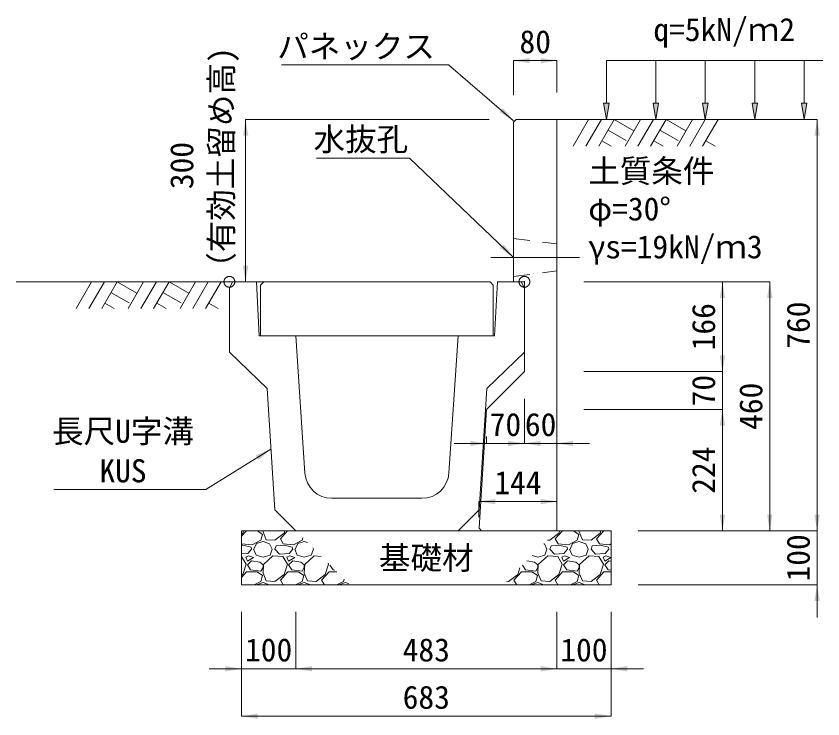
# Model space of a CAD drawing. Units: millimetres at full size, sheet at 1:40. Extents: x 206103 to 244503, y 883348 to 903496.
# Drawn here: x 207441 to 208932, y 900143 to 901441 of the extents above; entities that cross this region are included whole.
import ezdxf
from ezdxf.enums import TextEntityAlignment as Align

# ---------------------------------------------------------------- set-up
doc = ezdxf.new("R2010")
doc.units = ezdxf.units.MM
doc.header["$LTSCALE"] = 40
doc.header["$PDMODE"] = 32
doc.header["$PDSIZE"] = 20
doc.linetypes.add('USER1', pattern=[28.575, 19.05, -3.175, 3.175, -3.175])
doc.linetypes.add('USER2', pattern=[1.35, 0.75, -0.6])
for name, color, linetype, lineweight in [('0_2', 7, 'Continuous', 20), ('パネックスKUS', 2, 'Continuous', 20), ('基礎材', 7, 'Continuous', 15), ('寸法線', 7, 'Continuous', 13), ('引出線', 4, 'Continuous', 13), ('本体', 2, 'Continuous', 13), ('補助線', 8, 'USER1', 13), ('ﾊｯﾁﾝｸﾞ', 7, 'Continuous', 5)]:
    doc.layers.add(name, color=color, linetype=linetype, lineweight=lineweight)
doc.layers.add('文字', color=7, linetype='Continuous')
doc.styles.add('ＭＳ ゴシック', font='')
doc.styles.get('ＭＳ ゴシック').set_extended_font_data('MS Gothic')

# ---------------------------------------------------------------- blocks, each defined once
blk = doc.blocks.new('filled_arrow')
at = {"color": 0, "linetype": 'Continuous', "lineweight": -2}
blk.add_solid([(7.5, 1.25), (0, 0), (7.5, -1.25)], dxfattribs=at)

msp = doc.modelspace()

# ---------------------------------------------------------------- hatches: boundary and pattern name
at = {"layer": '寸法線'}
for points in [[(208536.62, 901280.37), (208531.62, 901250.37), (208526.62, 901280.37)], [(208628.03, 901280.37), (208623.03, 901250.37), (208618.03, 901280.37)], [(208719.44, 901280.37), (208714.44, 901250.37), (208709.44, 901280.37)], [(208810.86, 901280.37), (208805.86, 901250.37), (208800.86, 901280.37)], [(208902.27, 901280.37), (208897.27, 901250.37), (208892.27, 901280.37)], [(208902.27, 901280.37), (208897.27, 901250.37), (208892.27, 901280.37)]]:
    msp.add_hatch(color=256, dxfattribs=at).paths.add_polyline_path(points)

# ---------------------------------------------------------------- linework, layer by layer
at = {"layer": '0_2'}
for p, q in [((208440.21, 901250.37), (208840.21, 901250.37)), ((207841.21, 900950.37), (207441.21, 900950.37))]:
    msp.add_line(p, q, dxfattribs=at)
at = {"layer": 'パネックスKUS'}
for p, q in [((208365.21, 901250.37), (208360.21, 901245.37)), ((208360.21, 901245.37), (208360.21, 900950.37)), ((208440.21, 901250.37), (208365.21, 901250.37)), ((208440.21, 900490.37), (208440.21, 901250.37)), ((208360.21, 900950.37), (208380.21, 900950.37)), ((208380.21, 900950.37), (208380.21, 900784.37)), ((208380.21, 900784.37), (208310.21, 900714.37)), ((208310.21, 900714.37), (208296.52, 900495.36)), ((208301.21, 900490.37), (208296.52, 900495.36)), ((208301.21, 900490.37), (208440.21, 900490.37))]:
    msp.add_line(p, q, dxfattribs=at)
at = {"layer": 'パネックスKUS', "linetype": 'USER2', "lineweight": 9}
for p, q in [((208360.21, 901030.37), (208440.21, 901020.37)), ((208360.21, 900960.37), (208440.21, 900970.37))]:
    msp.add_line(p, q, dxfattribs=at)
at = {"layer": '基礎材'}
for p, q in [((207857.71, 900490.37), (208540.21, 900490.37)), ((207857.71, 900490.37), (207857.71, 900390.37)), ((208540.21, 900490.37), (208540.21, 900390.37)), ((207857.71, 900390.37), (208540.21, 900390.37))]:
    msp.add_line(p, q, dxfattribs=at)
at = {"layer": '寸法線'}
for p, q in [((208360.21, 901358.92), (208440.21, 901358.92)), ((208360.21, 901295.37), (208360.21, 901358.92)), ((208440.21, 901300.37), (208440.21, 901358.92)), ((207865.21, 900950.37), (207865.21, 901250.37)), ((208315.21, 901250.37), (207865.21, 901250.37)), ((208490.21, 901250.37), (208921.05, 901250.37)), ((208921.05, 900490.37), (208921.05, 901250.37)), ((208310.21, 900950.37), (207865.21, 900950.37)), ((208490.21, 900950.37), (208833.55, 900950.37)), ((208490.21, 900950.37), (208746.05, 900950.37)), ((208746.05, 900950.37), (208746.05, 900784.37)), ((208833.55, 900950.37), (208833.55, 900490.37)), ((208746.05, 900844.37), (208746.05, 900654.37)), ((208490.21, 900784.37), (208746.05, 900784.37)), ((208490.21, 900784.37), (208746.05, 900784.37)), ((208380.21, 900734.37), (208380.21, 900651.75)), ((208380.21, 900734.37), (208380.21, 900651.75)), ((208440.21, 900734.37), (208440.21, 900651.75)), ((208490.21, 900714.37), (208746.05, 900714.37)), ((208490.21, 900714.37), (208746.05, 900714.37)), ((208746.05, 900714.37), (208746.05, 900490.37)), ((208310.21, 900664.37), (208310.21, 900651.75)), ((208440.21, 900651.75), (208250.21, 900651.75)), ((208320.21, 900651.75), (208500.21, 900651.75)), ((208296.21, 900544.36), (208440.21, 900544.36)), ((208296.21, 900515.37), (208296.21, 900544.36)), ((208440.21, 900515.37), (208440.21, 900544.36)), ((208921.05, 900550.37), (208921.05, 900330.37)), ((208590.25, 900490.37), (208921.05, 900490.37)), ((208590.25, 900490.37), (208833.55, 900490.37)), ((208590.25, 900490.37), (208746.05, 900490.37)), ((208590.25, 900490.37), (208921.05, 900490.37)), ((208590.21, 900390.37), (208921.05, 900390.37)), ((207857.71, 900340.37), (207857.71, 900235.43)), ((207857.71, 900340.37), (207857.71, 900147.93)), ((207957.71, 900340.37), (207957.71, 900235.43)), ((207957.71, 900340.37), (207957.71, 900235.43)), ((208440.21, 900340.37), (208440.21, 900235.43)), ((208440.21, 900340.37), (208440.21, 900235.43)), ((208540.21, 900340.37), (208540.21, 900235.43)), ((208540.21, 900340.37), (208540.21, 900147.93)), ((207797.71, 900235.43), (208017.71, 900235.43)), ((207957.71, 900235.43), (208440.21, 900235.43)), ((208380.21, 900235.43), (208600.21, 900235.43)), ((208540.21, 900147.93), (207857.71, 900147.93))]:
    msp.add_line(p, q, dxfattribs=at)
at = {"layer": '寸法線', "lineweight": 9}
for p, q in [((208931.62, 901358.92), (208531.62, 901358.92)), ((208531.62, 901280.37), (208531.62, 901358.92)), ((208623.03, 901280.37), (208623.03, 901358.92)), ((208714.44, 901280.37), (208714.44, 901358.92)), ((208805.86, 901280.37), (208805.86, 901358.92)), ((208897.27, 901280.37), (208897.27, 901358.92))]:
    msp.add_line(p, q, dxfattribs=at)
for points in [[(208536.62, 901280.37), (208531.62, 901250.37), (208526.62, 901280.37)], [(208628.03, 901280.37), (208623.03, 901250.37), (208618.03, 901280.37)], [(208719.44, 901280.37), (208714.44, 901250.37), (208709.44, 901280.37)], [(208810.86, 901280.37), (208805.86, 901250.37), (208800.86, 901280.37)], [(208902.27, 901280.37), (208897.27, 901250.37), (208892.27, 901280.37)], [(208902.27, 901280.37), (208897.27, 901250.37), (208892.27, 901280.37)]]:
    msp.add_lwpolyline(points, close=True, dxfattribs=at)
at = {"layer": '引出線'}
for points in [[(208360.21, 901247.87), (208240, 901351.33), (207931.75, 901351.33)], [(208360.21, 900995.37), (208167.75, 901178.82), (207996, 901178.82)], [(207911.89, 900641.19), (207791.68, 900566.9), (207510.84, 900566.9)]]:
    msp.add_lwpolyline(points, dxfattribs=at)
at = {"layer": '本体'}
for p, q in [((207841.21, 900950.37), (207835.21, 900938.37)), ((207835.21, 900820.5), (207835.21, 900938.37)), ((207841.21, 900950.37), (207885.21, 900950.37)), ((207885.21, 900950.37), (207890.21, 900850.37)), ((208330.21, 900950.37), (208325.21, 900850.37)), ((208374.21, 900950.37), (208330.21, 900950.37)), ((208374.21, 900950.37), (208380.21, 900938.37)), ((208380.21, 900820.5), (208380.21, 900938.37)), ((207890.21, 900850.37), (207957.71, 900850.37)), ((207957.71, 900850.37), (207974.59, 900597.04)), ((208257.71, 900850.37), (208240.82, 900597.04)), ((208325.21, 900850.37), (208257.71, 900850.37)), ((207904.71, 900753.37), (207835.21, 900820.5)), ((208310.71, 900753.37), (208380.21, 900820.5)), ((207904.71, 900753.37), (207919.07, 900529)), ((208310.71, 900753.37), (208296.34, 900529)), ((208024.48, 900550.37), (208190.93, 900550.37)), ((207957.71, 900490.37), (207919.07, 900529)), ((208257.71, 900490.37), (208296.34, 900529)), ((207957.71, 900490.37), (208257.71, 900490.37))]:
    msp.add_line(p, q, dxfattribs=at)
at = {"layer": '本体', "lineweight": 20}
msp.add_lwpolyline([(207892.71, 900850.37), (207892.71, 900944.37), (207898.71, 900950.37), (208316.71, 900950.37), (208322.71, 900944.37), (208322.71, 900850.37)], close=True, dxfattribs=at)
at = {"layer": '本体'}
for centre, start, end in [((208024.48, 900600.37), 183.81407, 270), ((208190.93, 900600.37), 270, 356.18593)]:
    msp.add_arc(centre, 50, start, end, dxfattribs=at)
at = {"layer": '補助線'}
msp.add_line((208318.35, 900995.37), (208482.06, 900995.37), dxfattribs=at)
for p in [(207835.21, 900950.37), (208380.21, 900950.37)]:
    msp.add_point(p, dxfattribs=at)
at = {"layer": 'ﾊｯﾁﾝｸﾞ', "lineweight": 9}
for p, q in [((208498.85, 901250.36), (208470.21, 901200.74)), ((208522.48, 901250.36), (208493.83, 901200.74)), ((208546.1, 901250.36), (208517.45, 901200.74)), ((208546.1, 901250.36), (208582.67, 901229.25)), ((208594.86, 901250.36), (208566.21, 901200.74)), ((208618.48, 901250.36), (208589.83, 901200.74)), ((208642.1, 901250.36), (208613.45, 901200.74)), ((208642.1, 901250.36), (208678.67, 901229.25)), ((208690.85, 901250.36), (208662.2, 901200.74)), ((208714.48, 901250.36), (208685.83, 901200.74)), ((208738.1, 901250.36), (208709.45, 901200.74)), ((208534.68, 901230.58), (208568.09, 901211.29)), ((208630.68, 901230.58), (208664.09, 901211.29)), ((208523.26, 901210.79), (208540.67, 901200.74)), ((208619.25, 901210.79), (208636.67, 901200.74)), ((208715.25, 901210.79), (208732.67, 901200.74)), ((207580.65, 900950.37), (207552, 900900.75)), ((207604.27, 900950.37), (207575.62, 900900.75)), ((207627.89, 900950.37), (207599.24, 900900.75)), ((207627.89, 900950.37), (207664.46, 900929.26)), ((207676.65, 900950.37), (207648, 900900.75)), ((207700.27, 900950.37), (207671.62, 900900.75)), ((207723.89, 900950.37), (207695.24, 900900.75)), ((207723.89, 900950.37), (207760.46, 900929.26)), ((207772.65, 900950.37), (207744, 900900.75)), ((207796.27, 900950.37), (207767.62, 900900.75)), ((207819.89, 900950.37), (207791.24, 900900.75)), ((207616.47, 900930.59), (207649.88, 900911.3)), ((207712.47, 900930.59), (207745.88, 900911.3)), ((207605.05, 900910.8), (207622.46, 900900.75)), ((207701.05, 900910.8), (207718.46, 900900.75)), ((207797.05, 900910.8), (207814.46, 900900.75))]:
    msp.add_line(p, q, dxfattribs=at)
at = {"layer": 'ﾊｯﾁﾝｸﾞ'}
for p, q in [((207857.71, 900480.43), (207866.65, 900490.37)), ((207857.71, 900484.26), (207860.01, 900486.04)), ((207860.01, 900486.04), (207861.39, 900490.37)), ((207887.03, 900490.37), (207896.58, 900483.75)), ((207896.58, 900483.75), (207893.54, 900473.09)), ((207897.44, 900490.37), (207897.35, 900488.33)), ((207897.35, 900488.33), (207903.44, 900473.85)), ((207919.44, 900473.09), (207936.21, 900486.04)), ((207929.35, 900475.37), (207942.85, 900490.37)), ((207936.21, 900486.04), (207937.59, 900490.37)), ((207970.9, 900477.17), (207969.74, 900473.09)), ((208427.23, 900473.09), (208443.99, 900486.04)), ((208437.13, 900475.37), (208450.63, 900490.37)), ((208443.99, 900486.04), (208445.38, 900490.37)), ((208471.01, 900490.37), (208480.57, 900483.75)), ((208480.57, 900483.75), (208477.52, 900473.09)), ((208481.43, 900490.37), (208481.33, 900488.33)), ((208481.33, 900488.33), (208487.43, 900473.85)), ((208503.43, 900473.09), (208520.19, 900486.04)), ((208513.33, 900475.37), (208526.83, 900490.37)), ((208520.19, 900486.04), (208521.58, 900490.37)), ((207858.48, 900466.23), (207857.71, 900467.56)), ((207860.01, 900463.94), (207857.71, 900463.7)), ((207877.53, 900464.7), (207858.48, 900466.23)), ((207875.25, 900460.13), (207860.01, 900463.94)), ((207893.54, 900473.09), (207877.53, 900464.7)), ((207880.58, 900456.32), (207885.15, 900466.99)), ((207885.15, 900466.99), (207897.35, 900470.8)), ((207897.35, 900470.8), (207909.54, 900466.23)), ((207903.44, 900473.85), (207919.44, 900473.09)), ((207909.54, 900466.23), (207914.11, 900456.32)), ((207919.44, 900456.32), (207921.73, 900462.42)), ((207936.21, 900463.94), (207921.73, 900462.42)), ((207934.68, 900466.23), (207929.35, 900475.37)), ((207953.73, 900464.7), (207934.68, 900466.23)), ((207951.45, 900460.13), (207936.21, 900463.94)), ((207969.74, 900473.09), (207953.73, 900464.7)), ((207956.78, 900456.32), (207961.35, 900466.99)), ((207961.35, 900466.99), (207973.55, 900470.8)), ((207973.55, 900470.8), (207979.51, 900468.56)), ((208416.41, 900466.57), (208417.32, 900466.23)), ((208417.32, 900466.23), (208421.89, 900456.32)), ((208423.12, 900473.28), (208427.23, 900473.09)), ((208427.23, 900456.32), (208429.51, 900462.42)), ((208443.99, 900463.94), (208429.51, 900462.42)), ((208442.47, 900466.23), (208437.13, 900475.37)), ((208461.52, 900464.7), (208442.47, 900466.23)), ((208459.23, 900460.13), (208443.99, 900463.94)), ((208477.52, 900473.09), (208461.52, 900464.7)), ((208464.57, 900456.32), (208469.14, 900466.99)), ((208469.14, 900466.99), (208481.33, 900470.8)), ((208481.33, 900470.8), (208493.52, 900466.23)), ((208487.43, 900473.85), (208503.43, 900473.09)), ((208493.52, 900466.23), (208498.09, 900456.32)), ((208503.43, 900456.32), (208505.71, 900462.42)), ((208520.19, 900463.94), (208505.71, 900462.42)), ((208518.67, 900466.23), (208513.33, 900475.37)), ((208537.72, 900464.7), (208518.67, 900466.23)), ((208535.43, 900460.13), (208520.19, 900463.94)), ((208540.25, 900466.03), (208537.72, 900464.7)), ((207869.15, 900448.7), (207857.71, 900447.71)), ((207876.01, 900456.32), (207869.15, 900448.7)), ((207876.01, 900456.32), (207875.25, 900460.13)), ((207879.82, 900456.32), (207884.39, 900445.65)), ((207910.3, 900445.65), (207914.11, 900456.32)), ((207927.83, 900447.18), (207919.44, 900456.32)), ((207945.35, 900448.7), (207927.83, 900447.18)), ((207952.21, 900456.32), (207945.35, 900448.7)), ((207952.21, 900456.32), (207951.45, 900460.13)), ((207956.02, 900456.32), (207960.59, 900445.65)), ((207986.5, 900445.65), (207990.31, 900456.32)), ((207989.07, 900459), (207990.31, 900456.32)), ((208418.08, 900445.65), (208421.89, 900456.32)), ((208435.61, 900447.18), (208427.23, 900456.32)), ((208453.14, 900448.7), (208435.61, 900447.18)), ((208459.99, 900456.32), (208453.14, 900448.7)), ((208459.99, 900456.32), (208459.23, 900460.13)), ((208463.8, 900456.32), (208468.38, 900445.65)), ((208494.28, 900445.65), (208498.09, 900456.32)), ((208511.81, 900447.18), (208503.43, 900456.32)), ((208529.34, 900448.7), (208511.81, 900447.18)), ((208536.19, 900456.32), (208529.34, 900448.7)), ((208536.19, 900456.32), (208535.43, 900460.13)), ((208540, 900456.32), (208540.25, 900455.74)), ((207857.72, 900442.61), (207857.71, 900442.61)), ((207866.1, 900428.89), (207857.72, 900442.61)), ((207870.68, 900444.13), (207865.34, 900441.84)), ((207865.34, 900441.84), (207868.39, 900434.22)), ((207868.39, 900434.22), (207879.82, 900441.08)), ((207876.01, 900434.99), (207868.39, 900427.37)), ((207879.82, 900441.08), (207870.68, 900444.13)), ((207891.25, 900432.7), (207876.01, 900434.99)), ((207884.39, 900445.65), (207897.35, 900441.84)), ((207897.35, 900427.37), (207891.25, 900432.7)), ((207897.35, 900441.84), (207910.3, 900445.65)), ((207915.63, 900444.13), (207898.11, 900428.13)), ((207933.92, 900442.61), (207915.63, 900444.13)), ((207942.3, 900428.89), (207933.92, 900442.61)), ((207946.88, 900444.13), (207941.54, 900441.84)), ((207941.54, 900441.84), (207944.59, 900434.22)), ((207944.59, 900434.22), (207956.02, 900441.08)), ((207952.21, 900434.99), (207944.59, 900427.37)), ((207956.02, 900441.08), (207946.88, 900444.13)), ((207967.45, 900432.7), (207952.21, 900434.99)), ((207960.59, 900445.65), (207973.55, 900441.84)), ((207973.55, 900427.37), (207967.45, 900432.7)), ((207973.55, 900441.84), (207986.5, 900445.65)), ((207991.83, 900444.13), (207974.31, 900428.13)), ((208005.05, 900443.03), (207991.83, 900444.13)), ((208399.03, 900432.7), (208384.69, 900434.85)), ((208394.74, 900444.9), (208405.13, 900441.84)), ((208405.13, 900427.37), (208399.03, 900432.7)), ((208405.13, 900441.84), (208418.08, 900445.65)), ((208423.42, 900444.13), (208405.89, 900428.13)), ((208441.71, 900442.61), (208423.42, 900444.13)), ((208450.09, 900428.89), (208441.71, 900442.61)), ((208454.66, 900444.13), (208449.33, 900441.84)), ((208449.33, 900441.84), (208452.37, 900434.22)), ((208452.37, 900434.22), (208463.8, 900441.08)), ((208459.99, 900434.99), (208452.37, 900427.37)), ((208463.8, 900441.08), (208454.66, 900444.13)), ((208475.23, 900432.7), (208459.99, 900434.99)), ((208468.38, 900445.65), (208481.33, 900441.84)), ((208481.33, 900427.37), (208475.23, 900432.7)), ((208481.33, 900441.84), (208494.28, 900445.65)), ((208499.62, 900444.13), (208482.09, 900428.13)), ((208517.91, 900442.61), (208499.62, 900444.13)), ((208526.29, 900428.89), (208517.91, 900442.61)), ((208530.86, 900444.13), (208525.53, 900441.84)), ((208525.53, 900441.84), (208528.57, 900434.22)), ((208528.57, 900434.22), (208540, 900441.08)), ((208536.19, 900434.99), (208528.57, 900427.37)), ((208540, 900441.08), (208530.86, 900444.13)), ((208540.25, 900434.38), (208536.19, 900434.99)), ((207860.01, 900409.84), (207866.1, 900428.89)), ((207868.39, 900427.37), (207874.49, 900418.22)), ((207874.49, 900418.22), (207893.54, 900415.94)), ((207893.54, 900415.94), (207897.35, 900422.79)), ((207898.11, 900428.13), (207897.35, 900412.13)), ((207897.35, 900422.79), (207897.35, 900427.37)), ((207936.21, 900409.84), (207942.3, 900428.89)), ((207944.59, 900427.37), (207950.69, 900418.22)), ((207950.69, 900418.22), (207969.74, 900415.94)), ((207969.74, 900415.94), (207973.55, 900422.79)), ((207974.31, 900428.13), (207973.55, 900412.13)), ((207973.55, 900422.79), (207973.55, 900427.37)), ((208012.41, 900409.84), (208018.5, 900428.89)), ((208018.5, 900428.89), (208017.43, 900430.64)), ((208020.95, 900427.13), (208026.89, 900418.22)), ((208026.89, 900418.22), (208030.26, 900417.82)), ((208367.79, 900409.84), (208371.61, 900421.78)), ((208376.59, 900426.75), (208382.27, 900418.22)), ((208382.27, 900418.22), (208401.32, 900415.94)), ((208401.32, 900415.94), (208405.13, 900422.79)), ((208405.89, 900428.13), (208405.13, 900412.13)), ((208405.13, 900422.79), (208405.13, 900427.37)), ((208443.99, 900409.84), (208450.09, 900428.89)), ((208452.37, 900427.37), (208458.47, 900418.22)), ((208458.47, 900418.22), (208477.52, 900415.94)), ((208477.52, 900415.94), (208481.33, 900422.79)), ((208482.09, 900428.13), (208481.33, 900412.13)), ((208481.33, 900422.79), (208481.33, 900427.37)), ((208520.19, 900409.84), (208526.29, 900428.89)), ((208528.57, 900427.37), (208534.67, 900418.22)), ((208534.67, 900418.22), (208540.25, 900417.55)), ((207857.71, 900404.23), (207866.87, 900414.41)), ((207857.71, 900408.06), (207860.01, 900409.84)), ((207866.87, 900414.41), (207886.68, 900414.41)), ((207886.68, 900414.41), (207896.58, 900407.55)), ((207896.58, 900407.55), (207893.54, 900396.89)), ((207897.35, 900412.13), (207903.44, 900397.65)), ((207919.44, 900396.89), (207936.21, 900409.84)), ((207929.35, 900399.17), (207943.07, 900414.41)), ((207943.07, 900414.41), (207962.88, 900414.41)), ((207962.88, 900414.41), (207972.78, 900407.55)), ((207972.78, 900407.55), (207969.74, 900396.89)), ((207973.55, 900412.13), (207979.64, 900397.65)), ((207995.64, 900396.89), (208012.41, 900409.84)), ((208005.55, 900399.17), (208019.27, 900414.41)), ((208019.27, 900414.41), (208033.66, 900414.41)), ((208351.03, 900396.89), (208367.79, 900409.84)), ((208360.93, 900399.17), (208374.65, 900414.41)), ((208374.65, 900414.41), (208394.46, 900414.41)), ((208394.46, 900414.41), (208404.37, 900407.55)), ((208404.37, 900407.55), (208401.32, 900396.89)), ((208405.13, 900412.13), (208411.23, 900397.65)), ((208427.23, 900396.89), (208443.99, 900409.84)), ((208437.13, 900399.17), (208450.85, 900414.41)), ((208450.85, 900414.41), (208470.66, 900414.41)), ((208470.66, 900414.41), (208480.57, 900407.55)), ((208480.57, 900407.55), (208477.52, 900396.89)), ((208481.33, 900412.13), (208487.43, 900397.65)), ((208503.43, 900396.89), (208520.19, 900409.84)), ((208513.33, 900399.17), (208527.05, 900414.41)), ((208527.05, 900414.41), (208540.25, 900414.41)), ((207858.29, 900390.37), (207857.71, 900391.36)), ((207893.54, 900396.89), (207881.1, 900390.37)), ((207884.98, 900390.37), (207885.15, 900390.79)), ((207885.15, 900390.79), (207897.35, 900394.6)), ((207897.35, 900394.6), (207908.63, 900390.37)), ((207903.44, 900397.65), (207919.44, 900396.89)), ((207934.49, 900390.37), (207929.35, 900399.17)), ((207969.74, 900396.89), (207957.3, 900390.37)), ((207961.18, 900390.37), (207961.35, 900390.79)), ((207961.35, 900390.79), (207973.55, 900394.6)), ((207973.55, 900394.6), (207984.83, 900390.37)), ((207979.64, 900397.65), (207995.64, 900396.89)), ((208010.69, 900390.37), (208005.55, 900399.17)), ((208045.94, 900396.89), (208033.5, 900390.37)), ((208037.38, 900390.37), (208037.55, 900390.79)), ((208037.55, 900390.79), (208049.75, 900394.6)), ((208047.1, 900400.97), (208045.94, 900396.89)), ((208049.75, 900394.6), (208055.71, 900392.36)), ((208340.21, 900390.37), (208340.21, 900390.37)), ((208346.92, 900397.08), (208351.03, 900396.89)), ((208366.07, 900390.37), (208360.93, 900399.17)), ((208401.32, 900396.89), (208388.88, 900390.37)), ((208392.76, 900390.37), (208392.94, 900390.79)), ((208392.94, 900390.79), (208405.13, 900394.6)), ((208405.13, 900394.6), (208416.41, 900390.37)), ((208411.23, 900397.65), (208427.23, 900396.89)), ((208442.27, 900390.37), (208437.13, 900399.17)), ((208477.52, 900396.89), (208465.08, 900390.37)), ((208468.96, 900390.37), (208469.14, 900390.79)), ((208469.14, 900390.79), (208481.33, 900394.6)), ((208481.33, 900394.6), (208492.61, 900390.37)), ((208487.43, 900397.65), (208503.43, 900396.89)), ((208518.47, 900390.37), (208513.33, 900399.17))]:
    msp.add_line(p, q, dxfattribs=at)

# ---------------------------------------------------------------- block references
at = {"layer": '寸法線', "xscale": 4, "yscale": 4}
for p in [(208360.21, 901358.92), (208380.21, 900651.75), (208440.21, 900651.75), (208296.21, 900544.36), (207957.71, 900235.43), (207957.71, 900235.43), (208540.21, 900235.43), (207857.71, 900147.93)]:
    msp.add_blockref('filled_arrow', p, dxfattribs=at)
for p, rotation in [((208440.21, 901358.92), 180), ((207865.21, 901250.37), 270), ((208921.05, 901250.37), 270), ((207865.21, 900950.37), 90), ((208746.05, 900950.37), 270), ((208833.55, 900950.37), 270), ((208746.05, 900784.37), 90), ((208746.05, 900784.37), 90), ((208746.05, 900714.37), 270), ((208746.05, 900714.37), 270), ((208310.21, 900651.75), 180), ((208380.21, 900651.75), 180), ((208440.21, 900544.36), 180), ((208746.05, 900490.37), 90), ((208833.55, 900490.37), 90), ((208921.05, 900490.37), 90), ((208921.05, 900490.37), 90), ((208921.05, 900390.37), 270), ((207857.71, 900235.43), 180), ((208440.21, 900235.43), 180), ((208440.21, 900235.43), 180), ((208540.21, 900147.93), 180)]:
    msp.add_blockref('filled_arrow', p, dxfattribs=dict(at, rotation=rotation))
at = {"layer": '引出線', "xscale": 4, "yscale": 4}
for p, rotation in [((208360.21, 901247.87), 139.3), ((208360.21, 900995.37), 136.4), ((207911.89, 900641.19), 211.7)]:
    msp.add_blockref('filled_arrow', p, dxfattribs=dict(at, rotation=rotation))

# ---------------------------------------------------------------- texts
at = {"layer": '寸法線', "style": 'ＭＳ ゴシック'}
for s, p in [('80', (208400.21, 901393.92)), ('70', (208345.21, 900686.75)), ('60', (208410.21, 900686.75)), ('144', (208368.21, 900579.36)), ('基礎材', (208198.96, 900440.37)), ('100', (207907.71, 900270.43)), ('483', (208198.96, 900270.43)), ('100', (208490.21, 900270.43)), ('683', (208198.96, 900182.93))]:
    msp.add_text(s, height=42.72, dxfattribs=at).set_placement(p, align=Align.MIDDLE_CENTER)
for s, p in [('（有効土留め高)', (207854.41, 900946.73)), ('300', (207781.28, 901121.56))]:
    msp.add_text(s, height=42.72, rotation=90, dxfattribs=at).set_placement(p, align=Align.BOTTOM_LEFT)
for s, p in [('土質条件', (208498.17, 901176.38)), ('φ=30°', (208498.17, 901106.38)), ('γs=19kN/ｍ3', (208498.17, 901036.38))]:
    msp.add_text(s, height=42.72, dxfattribs=at).set_placement(p, align=Align.TOP_LEFT)
for s, p in [('760', (208886.05, 900870.37)), ('166', (208711.05, 900867.37)), ('70', (208711.05, 900749.37)), ('460', (208798.55, 900720.37)), ('224', (208711.05, 900602.37)), ('100', (208886.05, 900440.37))]:
    msp.add_text(s, height=42.72, rotation=90, dxfattribs=at).set_placement(p, align=Align.MIDDLE_CENTER)
at = {"layer": '引出線', "style": 'ＭＳ ゴシック'}
for s, p in [('パネックス', (208215, 901406.47)), ('水抜孔', (208165.5, 901235.1))]:
    msp.add_text(s, height=42.72, dxfattribs=at).set_placement(p, align=Align.TOP_RIGHT)
for s, p in [('長尺U字溝', (207507.64, 900640.14)), ('KUS', (207595.06, 900567.02))]:
    msp.add_text(s, height=42.72, dxfattribs=at).set_placement(p, align=Align.BOTTOM_LEFT)
at = {"layer": '文字', "style": 'ＭＳ ゴシック'}
msp.add_text('q=5kN/ｍ2', height=42.72, dxfattribs=at).set_placement((208618.51, 901382.19), align=Align.BOTTOM_LEFT)

doc.saveas('drawing.dxf')
